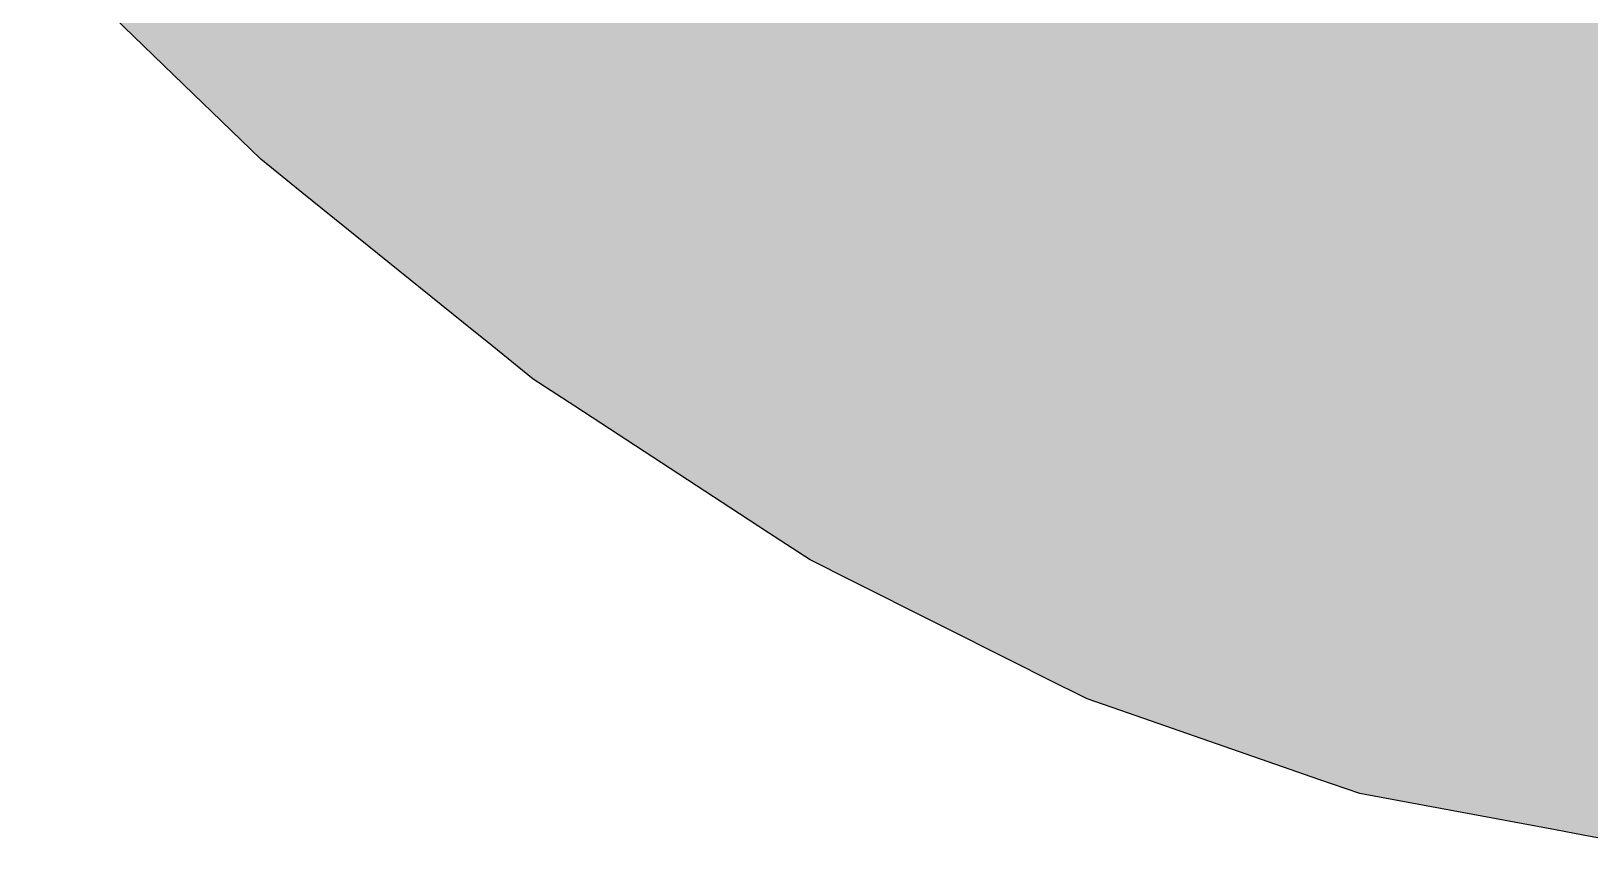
# Model space of a CAD drawing. Extents: x 0 to 1682, y 0 to 1188.
# Drawn here: x 1005.96 to 1011.15, y 485.47 to 488.17 of the extents above; entities that cross this region are included whole.
import ezdxf

# ---------------------------------------------------------------- set-up
doc = ezdxf.new("R2010")
doc.units = 0
doc.layers.add('SOMBRA', color=8, linetype='CONTINUOUS')
doc.layers.add('VISIBLE', color=7, linetype='CONTINUOUS')

msp = doc.modelspace()

# ---------------------------------------------------------------- linework, layer by layer
at = {"layer": 'SOMBRA', "color": 252}
for points in [[(1593.4873, 826.7208), (1593.6192, 826.5929), (1006.7206, 487.7468)], [(1593.4873, 826.7208), (1006.7206, 487.7468), (1094.9715, 538.9025)], [(1006.8572, 487.6366), (1006.7206, 487.7468), (1593.6192, 826.5929)], [(1006.8572, 487.6366), (1593.6192, 826.5929), (1505.373, 775.4549)], [(1594.3897, 825.971), (1594.5264, 825.8608), (1007.6277, 487.0147)], [(1594.3897, 825.971), (1007.6277, 487.0147), (1095.8714, 538.1513)], [(1007.7667, 486.924), (1007.6277, 487.0147), (1594.5264, 825.8608)], [(1007.7667, 486.924), (1594.5264, 825.8608), (1506.2853, 774.7438)], [(1595.3103, 825.3488), (1595.4493, 825.2581), (1008.5507, 486.412)], [(1595.3103, 825.3488), (1008.5507, 486.412), (1096.7917, 537.529)], [(1008.6897, 486.3423), (1008.5507, 486.412), (1595.4493, 825.2581)], [(1008.6897, 486.3423), (1595.4493, 825.2581), (1507.2083, 774.1622)], [(1596.2333, 824.8648), (1596.3723, 824.7951), (1009.4736, 485.949)], [(1596.2333, 824.8648), (1009.4736, 485.949), (1097.7146, 537.0449)], [(1009.6103, 485.9015), (1009.4736, 485.949), (1596.3723, 824.7951)], [(1009.6103, 485.9015), (1596.3723, 824.7951), (1508.1286, 773.7212)], [(1597.1428, 824.5272), (1597.2794, 824.4797), (1010.3808, 485.6336)], [(1597.1428, 824.5272), (1010.3808, 485.6336), (1098.6269, 536.7089)], [(1010.5127, 485.6091), (1010.3808, 485.6336), (1597.2794, 824.4797)], [(1010.5127, 485.6091), (1597.2794, 824.4797), (1509.0285, 773.4274)], [(1006.8572, 487.6366), (1505.373, 775.4549), (1157.3505, 573.7781)], [(1007.7667, 486.924), (1506.2853, 774.7438), (1158.2668, 573.1408)], [(1008.6897, 486.3423), (1507.2083, 774.1622), (1159.1891, 572.6417)], [(1009.6103, 485.9015), (1508.1286, 773.7212), (1160.1003, 572.2886)], [(1010.5127, 485.6091), (1509.0285, 773.4274), (1160.9872, 572.0888)], [(1005.9766, 488.468), (1156.447, 574.5375), (1006.4968, 487.9637)], [(1156.447, 574.5375), (1006.5887, 487.8747), (1006.4968, 487.9637)], [(1156.447, 574.5375), (1094.9715, 538.9025), (1006.5887, 487.8747)], [(1006.8572, 487.6366), (1157.3505, 573.7781), (1007.3959, 487.2018)], [(1157.3505, 573.7781), (1007.4911, 487.125), (1007.3959, 487.2018)], [(1157.3505, 573.7781), (1095.8714, 538.1513), (1007.4911, 487.125)], [(1007.7667, 486.924), (1158.2668, 573.1408), (1008.3149, 486.566)], [(1158.2668, 573.1408), (1008.4117, 486.5028), (1008.3149, 486.566)], [(1158.2668, 573.1408), (1096.7917, 537.529), (1008.4117, 486.5028)], [(1008.6897, 486.3423), (1159.1891, 572.6417), (1009.2378, 486.0673)], [(1159.1891, 572.6417), (1009.3347, 486.0187), (1009.2378, 486.0673)], [(1159.1891, 572.6417), (1097.7146, 537.0449), (1009.3347, 486.0187)], [(1009.6103, 485.9015), (1160.1003, 572.2886), (1010.149, 485.7142)], [(1160.1003, 572.2886), (1010.2442, 485.6811), (1010.149, 485.7142)], [(1160.1003, 572.2886), (1098.6269, 536.7089), (1010.2442, 485.6811)], [(1010.5127, 485.6091), (1160.9872, 572.0888), (1011.0329, 485.5127)], [(1160.9872, 572.0888), (1011.1248, 485.4957), (1011.0329, 485.5127)], [(1160.9872, 572.0888), (1099.5055, 536.5223), (1011.1248, 485.4957)], [(1094.9715, 538.9025), (1006.7206, 487.7468), (1006.5887, 487.8747)], [(1095.8714, 538.1513), (1007.6277, 487.0147), (1007.4911, 487.125)], [(1096.7917, 537.529), (1008.5507, 486.412), (1008.4117, 486.5028)], [(1097.7146, 537.0449), (1009.4736, 485.949), (1009.3347, 486.0187)], [(1098.6269, 536.7089), (1010.3808, 485.6336), (1010.2442, 485.6811)], [(1099.5055, 536.5223), (1011.2567, 485.4712), (1011.1248, 485.4957)], [(1008.1584, 487.8929), (1008.2285, 489.0871), (1007.8462, 488.8044)], [(1008.1584, 487.8929), (1008.5507, 488.3443), (1008.2285, 489.0871)], [(1008.8729, 488.7151), (1009.2552, 487.9909), (1009.1443, 489.0275)], [(1009.5117, 488.4433), (1009.1443, 489.0275), (1009.2552, 487.9909)], [(1005.956, 488.8419), (1006.4968, 487.9637), (1006.0187, 488.8692)], [(1006.0187, 488.8692), (1006.4968, 487.9637), (1006.5887, 487.8747)], [(1006.0187, 488.8692), (1006.5887, 487.8747), (1006.7959, 488.0279)], [(1006.0187, 488.8692), (1006.7959, 488.0279), (1006.7691, 488.1984)], [(1005.956, 488.8419), (1005.9766, 488.468), (1006.4968, 487.9637)], [(1007.3806, 488.4602), (1007.7662, 488.1491), (1007.8462, 488.8044)], [(1008.1584, 487.8929), (1007.8462, 488.8044), (1007.7662, 488.1491)], [(1009.5117, 488.4433), (1009.9477, 487.7501), (1009.7278, 488.8246)], [(1010.1341, 488.2766), (1009.7278, 488.8246), (1009.9477, 487.7501)], [(1008.9429, 487.44), (1008.8729, 488.7151), (1008.5507, 488.3443)], [(1008.9429, 487.44), (1009.2552, 487.9909), (1008.8729, 488.7151)], [(1010.1341, 488.2766), (1010.6163, 487.6262), (1010.2912, 488.7202)], [(1010.7294, 488.2176), (1010.2912, 488.7202), (1010.6163, 487.6262)], [(1010.7294, 488.2176), (1011.2495, 487.6212), (1010.8247, 488.7159)], [(1011.2874, 488.2674), (1010.8247, 488.7159), (1011.2495, 487.6212)], [(1006.7691, 488.1984), (1006.8199, 488.1176), (1006.9114, 488.4591)], [(1006.8508, 488.0685), (1006.9114, 488.4591), (1006.8199, 488.1176)], [(1006.8508, 488.0685), (1007.077, 488.2357), (1006.9114, 488.4591)], [(1007.4014, 488.3775), (1007.7662, 488.1491), (1007.3806, 488.4602)], [(1009.7208, 487.1091), (1009.5117, 488.4433), (1009.2552, 487.9909)], [(1009.7208, 487.1091), (1009.9477, 487.7501), (1009.5117, 488.4433)], [(1007.077, 488.2357), (1007.4735, 488.0906), (1007.2411, 488.3571)], [(1007.2411, 488.3571), (1007.4735, 488.0906), (1007.4014, 488.3775)], [(1007.4735, 488.0906), (1007.7525, 488.0372), (1007.4014, 488.3775)], [(1007.4014, 488.3775), (1007.7525, 488.0372), (1007.7662, 488.1491)], [(1008.1584, 487.8929), (1008.5507, 487.6367), (1008.5507, 488.3443)], [(1008.9429, 487.44), (1008.5507, 488.3443), (1008.5507, 487.6367)], [(1006.8508, 488.0685), (1007.6217, 487.501), (1007.077, 488.2357)], [(1007.077, 488.2357), (1007.6217, 487.501), (1007.4735, 488.0906)], [(1010.4785, 486.9061), (1010.1341, 488.2766), (1009.9477, 487.7501)], [(1010.4785, 486.9061), (1010.6163, 487.6262), (1010.1341, 488.2766)], [(1006.7959, 488.0279), (1006.8199, 488.1176), (1006.7691, 488.1984)], [(1011.2033, 486.8343), (1010.7294, 488.2176), (1010.6163, 487.6262)], [(1011.2033, 486.8343), (1011.2495, 487.6212), (1010.7294, 488.2176)], [(1008.0409, 487.7576), (1007.7662, 488.1491), (1007.7525, 488.0372)], [(1008.0409, 487.7576), (1008.1276, 487.8574), (1007.7662, 488.1491)], [(1008.1276, 487.8574), (1008.1584, 487.8929), (1007.7662, 488.1491)], [(1006.7959, 488.0279), (1006.8508, 488.0685), (1006.8199, 488.1176)], [(1007.6217, 487.501), (1007.724, 487.8033), (1007.4735, 488.0906)], [(1007.4735, 488.0906), (1007.724, 487.8033), (1007.7525, 488.0372)], [(1006.5887, 487.8747), (1006.7206, 487.7468), (1006.7959, 488.0279)], [(1006.7959, 488.0279), (1006.7206, 487.7468), (1006.8572, 487.6366)], [(1006.7959, 488.0279), (1007.3959, 487.2018), (1006.8508, 488.0685)], [(1006.7959, 488.0279), (1006.8572, 487.6366), (1007.3959, 487.2018)], [(1006.8508, 488.0685), (1007.3959, 487.2018), (1007.4911, 487.125)], [(1006.8508, 488.0685), (1007.4911, 487.125), (1007.6657, 487.3259)], [(1006.8508, 488.0685), (1007.6657, 487.3259), (1007.6217, 487.501)], [(1007.9026, 487.5985), (1007.7525, 488.0372), (1007.724, 487.8033)], [(1007.9026, 487.5985), (1008.0409, 487.7576), (1007.7525, 488.0372)], [(1008.9429, 487.44), (1009.3352, 487.2432), (1009.2552, 487.9909)], [(1009.7208, 487.1091), (1009.2552, 487.9909), (1009.3352, 487.2432)], [(1008.1276, 487.8574), (1008.187, 487.8094), (1008.1584, 487.8929)], [(1008.187, 487.8094), (1008.5507, 487.6367), (1008.1584, 487.8929)], [(1008.0409, 487.7576), (1008.187, 487.8094), (1008.1276, 487.8574)], [(1007.6217, 487.501), (1007.6778, 487.4253), (1007.724, 487.8033)], [(1007.712, 487.3792), (1007.724, 487.8033), (1007.6778, 487.4253)], [(1007.712, 487.3792), (1007.9026, 487.5985), (1007.724, 487.8033)], [(1008.0409, 487.7576), (1008.2863, 487.5198), (1008.187, 487.8094)], [(1008.2863, 487.5198), (1008.5507, 487.5159), (1008.187, 487.8094)], [(1008.187, 487.8094), (1008.5507, 487.5159), (1008.5507, 487.6367)], [(1007.9026, 487.5985), (1008.2863, 487.5198), (1008.0409, 487.7576)], [(1009.7208, 487.1091), (1010.1063, 486.9751), (1009.9477, 487.7501)], [(1010.4785, 486.9061), (1009.9477, 487.7501), (1010.1063, 486.9751)], [(1008.8494, 487.2749), (1008.5507, 487.6367), (1008.5507, 487.5159)], [(1008.8494, 487.2749), (1008.9184, 487.3966), (1008.5507, 487.6367)], [(1008.9184, 487.3966), (1008.9429, 487.44), (1008.5507, 487.6367)], [(1010.4785, 486.9061), (1010.8508, 486.8371), (1010.6163, 487.6262)], [(1011.2033, 486.8343), (1010.6163, 487.6262), (1010.8508, 486.8371)], [(1007.712, 487.3792), (1008.4901, 486.9247), (1007.9026, 487.5985)], [(1007.9026, 487.5985), (1008.4901, 486.9247), (1008.2863, 487.5198)], [(1008.4901, 486.9247), (1008.5507, 487.2635), (1008.2863, 487.5198)], [(1008.2863, 487.5198), (1008.5507, 487.2635), (1008.5507, 487.5159)], [(1008.7393, 487.0807), (1008.5507, 487.5159), (1008.5507, 487.2635)], [(1008.7393, 487.0807), (1008.8494, 487.2749), (1008.5507, 487.5159)], [(1007.6657, 487.3259), (1007.6778, 487.4253), (1007.6217, 487.501)], [(1007.6657, 487.3259), (1007.712, 487.3792), (1007.6778, 487.4253)], [(1008.9184, 487.3966), (1008.9789, 487.3571), (1008.9429, 487.44)], [(1008.9789, 487.3571), (1009.3352, 487.2432), (1008.9429, 487.44)], [(1007.6657, 487.3259), (1008.3149, 486.566), (1007.712, 487.3792)], [(1007.712, 487.3792), (1008.3149, 486.566), (1008.4117, 486.5028)], [(1007.712, 487.3792), (1008.4117, 486.5028), (1008.5507, 486.748)], [(1007.712, 487.3792), (1008.5507, 486.748), (1008.4901, 486.9247)], [(1008.8494, 487.2749), (1008.9789, 487.3571), (1008.9184, 487.3966)], [(1008.8494, 487.2749), (1009.1035, 487.0698), (1008.9789, 487.3571)], [(1009.1035, 487.0698), (1009.3489, 487.1155), (1008.9789, 487.3571)], [(1008.9789, 487.3571), (1009.3489, 487.1155), (1009.3352, 487.2432)], [(1007.4911, 487.125), (1007.6277, 487.0147), (1007.6657, 487.3259)], [(1007.6657, 487.3259), (1007.6277, 487.0147), (1007.7667, 486.924)], [(1007.6657, 487.3259), (1007.7667, 486.924), (1008.3149, 486.566)], [(1008.4901, 486.9247), (1008.5507, 486.8553), (1008.5507, 487.2635)], [(1008.5876, 486.813), (1008.5507, 487.2635), (1008.5507, 486.8553)], [(1008.5876, 486.813), (1008.7393, 487.0807), (1008.5507, 487.2635)], [(1008.7393, 487.0807), (1009.1035, 487.0698), (1008.8494, 487.2749)], [(1009.6527, 486.9171), (1009.3352, 487.2432), (1009.3489, 487.1155)], [(1009.6527, 486.9171), (1009.7029, 487.0587), (1009.3352, 487.2432)], [(1009.7029, 487.0587), (1009.7208, 487.1091), (1009.3352, 487.2432)], [(1009.1035, 487.0698), (1009.3774, 486.8487), (1009.3489, 487.1155)], [(1009.5727, 486.6911), (1009.3489, 487.1155), (1009.3774, 486.8487)], [(1009.5727, 486.6911), (1009.6527, 486.9171), (1009.3489, 487.1155)], [(1009.7029, 487.0587), (1009.7634, 487.0284), (1009.7208, 487.1091)], [(1009.7634, 487.0284), (1010.1063, 486.9751), (1009.7208, 487.1091)], [(1008.5876, 486.813), (1009.3596, 486.4794), (1008.7393, 487.0807)], [(1008.7393, 487.0807), (1009.3596, 486.4794), (1009.1035, 487.0698)], [(1009.3596, 486.4794), (1009.3774, 486.8487), (1009.1035, 487.0698)], [(1009.6527, 486.9171), (1009.7634, 487.0284), (1009.7029, 487.0587)], [(1009.6527, 486.9171), (1009.9113, 486.7482), (1009.7634, 487.0284)], [(1009.9113, 486.7482), (1010.1334, 486.8428), (1009.7634, 487.0284)], [(1009.7634, 487.0284), (1010.1334, 486.8428), (1010.1063, 486.9751)], [(1010.4373, 486.6903), (1010.1063, 486.9751), (1010.1334, 486.8428)], [(1010.4373, 486.6903), (1010.4677, 486.8494), (1010.1063, 486.9751)], [(1010.4677, 486.8494), (1010.4785, 486.9061), (1010.1063, 486.9751)], [(1008.5507, 486.748), (1008.5507, 486.8553), (1008.4901, 486.9247)], [(1009.5727, 486.6911), (1009.9113, 486.7482), (1009.6527, 486.9171)], [(1010.4677, 486.8494), (1010.5272, 486.8288), (1010.4785, 486.9061)], [(1010.5272, 486.8288), (1010.8508, 486.8371), (1010.4785, 486.9061)], [(1008.5507, 486.748), (1008.5876, 486.813), (1008.5507, 486.8553)], [(1009.3596, 486.4794), (1009.4235, 486.4174), (1009.3774, 486.8487)], [(1009.4625, 486.3797), (1009.3774, 486.8487), (1009.4235, 486.4174)], [(1009.4625, 486.3797), (1009.5727, 486.6911), (1009.3774, 486.8487)], [(1009.9113, 486.7482), (1010.19, 486.5662), (1010.1334, 486.8428)], [(1010.3887, 486.4365), (1010.1334, 486.8428), (1010.19, 486.5662)], [(1010.3887, 486.4365), (1010.4373, 486.6903), (1010.1334, 486.8428)], [(1010.4373, 486.6903), (1010.5272, 486.8288), (1010.4677, 486.8494)], [(1010.5272, 486.8288), (1010.8908, 486.7023), (1010.8508, 486.8371)], [(1011.1895, 486.5985), (1010.8508, 486.8371), (1010.8908, 486.7023)], [(1011.1895, 486.5985), (1011.1997, 486.7724), (1010.8508, 486.8371)], [(1011.1997, 486.7724), (1011.2033, 486.8343), (1010.8508, 486.8371)], [(1008.5507, 486.748), (1009.2378, 486.0673), (1008.5876, 486.813)], [(1008.5876, 486.813), (1009.2378, 486.0673), (1009.3347, 486.0187)], [(1008.5876, 486.813), (1009.3347, 486.0187), (1009.4357, 486.304)], [(1008.5876, 486.813), (1009.4357, 486.304), (1009.3596, 486.4794)], [(1010.4373, 486.6903), (1010.6958, 486.5606), (1010.5272, 486.8288)], [(1010.6958, 486.5606), (1010.8908, 486.7023), (1010.5272, 486.8288)], [(1008.4117, 486.5028), (1008.5507, 486.412), (1008.5507, 486.748)], [(1008.5507, 486.748), (1008.5507, 486.412), (1008.6897, 486.3423)], [(1008.5507, 486.748), (1008.6897, 486.3423), (1009.2378, 486.0673)], [(1009.5727, 486.6911), (1010.2152, 486.1726), (1009.9113, 486.7482)], [(1010.2152, 486.1726), (1010.19, 486.5662), (1009.9113, 486.7482)], [(1009.4625, 486.3797), (1010.2152, 486.1726), (1009.5727, 486.6911)], [(1010.3887, 486.4365), (1010.6958, 486.5606), (1010.4373, 486.6903)], [(1010.6958, 486.5606), (1010.9745, 486.4208), (1010.8908, 486.7023)], [(1011.1732, 486.3211), (1010.8908, 486.7023), (1010.9745, 486.4208)], [(1011.1732, 486.3211), (1011.1895, 486.5985), (1010.8908, 486.7023)], [(1010.2152, 486.1726), (1010.2815, 486.1191), (1010.19, 486.5662)], [(1010.3218, 486.0866), (1010.19, 486.5662), (1010.2815, 486.1191)], [(1010.3218, 486.0866), (1010.3887, 486.4365), (1010.19, 486.5662)], [(1010.3887, 486.4365), (1011.0424, 486.0096), (1010.6958, 486.5606)], [(1011.0424, 486.0096), (1010.9745, 486.4208), (1010.6958, 486.5606)], [(1009.4357, 486.304), (1009.4235, 486.4174), (1009.3596, 486.4794)], [(1009.4357, 486.304), (1009.4625, 486.3797), (1009.4235, 486.4174)], [(1010.3218, 486.0866), (1011.0424, 486.0096), (1010.3887, 486.4365)], [(1011.0424, 486.0096), (1011.1098, 485.9656), (1010.9745, 486.4208)], [(1011.1508, 485.9388), (1010.9745, 486.4208), (1011.1098, 485.9656)], [(1011.1508, 485.9388), (1011.1732, 486.3211), (1010.9745, 486.4208)], [(1009.4357, 486.304), (1010.149, 485.7142), (1009.4625, 486.3797)], [(1009.4625, 486.3797), (1010.149, 485.7142), (1010.2442, 485.6811)], [(1009.4625, 486.3797), (1010.2442, 485.6811), (1010.3055, 486.0016)], [(1009.4625, 486.3797), (1010.3055, 486.0016), (1010.2152, 486.1726)], [(1009.3347, 486.0187), (1009.4736, 485.949), (1009.4357, 486.304)], [(1009.4357, 486.304), (1009.4736, 485.949), (1009.6103, 485.9015)], [(1009.4357, 486.304), (1009.6103, 485.9015), (1010.149, 485.7142)], [(1010.3055, 486.0016), (1010.2815, 486.1191), (1010.2152, 486.1726)], [(1010.3055, 486.0016), (1010.3218, 486.0866), (1010.2815, 486.1191)], [(1010.3055, 486.0016), (1011.0329, 485.5127), (1010.3218, 486.0866)], [(1010.3218, 486.0866), (1011.0329, 485.5127), (1011.1248, 485.4957)], [(1010.3218, 486.0866), (1011.1248, 485.4957), (1011.1453, 485.8459)], [(1010.3218, 486.0866), (1011.1453, 485.8459), (1011.0424, 486.0096)], [(1010.2442, 485.6811), (1010.3808, 485.6336), (1010.3055, 486.0016)], [(1010.3055, 486.0016), (1010.3808, 485.6336), (1010.5127, 485.6091)], [(1010.3055, 486.0016), (1010.5127, 485.6091), (1011.0329, 485.5127)], [(1011.1453, 485.8459), (1011.1098, 485.9656), (1011.0424, 486.0096)], [(1011.1453, 485.8459), (1011.1508, 485.9388), (1011.1098, 485.9656)], [(1011.1453, 485.8459), (1011.8743, 485.4663), (1011.1508, 485.9388)], [(1011.1248, 485.4957), (1011.2567, 485.4712), (1011.1453, 485.8459)], [(1011.1453, 485.8459), (1011.2567, 485.4712), (1011.3816, 485.4702)], [(1011.1453, 485.8459), (1011.3816, 485.4702), (1011.8743, 485.4663)]]:
    msp.add_solid(points, dxfattribs=at)
at = {"layer": 'VISIBLE'}
for p, q in [((1006.4968, 487.9637), (1005.9766, 488.468)), ((1006.5887, 487.8747), (1006.4968, 487.9637)), ((1006.7206, 487.7468), (1006.5887, 487.8747)), ((1006.8572, 487.6366), (1006.7206, 487.7468)), ((1007.3959, 487.2018), (1006.8572, 487.6366)), ((1007.4911, 487.125), (1007.3959, 487.2018)), ((1007.6277, 487.0147), (1007.4911, 487.125)), ((1007.7667, 486.924), (1007.6277, 487.0147)), ((1008.3149, 486.566), (1007.7667, 486.924)), ((1008.4117, 486.5028), (1008.3149, 486.566)), ((1008.5507, 486.412), (1008.4117, 486.5028)), ((1008.6897, 486.3423), (1008.5507, 486.412)), ((1009.2378, 486.0673), (1008.6897, 486.3423)), ((1009.3347, 486.0187), (1009.2378, 486.0673)), ((1009.4736, 485.949), (1009.3347, 486.0187)), ((1009.6103, 485.9015), (1009.4736, 485.949)), ((1010.149, 485.7142), (1009.6103, 485.9015)), ((1010.2442, 485.6811), (1010.149, 485.7142)), ((1010.3808, 485.6336), (1010.2442, 485.6811)), ((1010.5127, 485.6091), (1010.3808, 485.6336)), ((1011.0329, 485.5127), (1010.5127, 485.6091)), ((1011.1248, 485.4957), (1011.0329, 485.5127)), ((1011.2567, 485.4712), (1011.1248, 485.4957))]:
    msp.add_line(p, q, dxfattribs=at)

doc.saveas('drawing.dxf')
